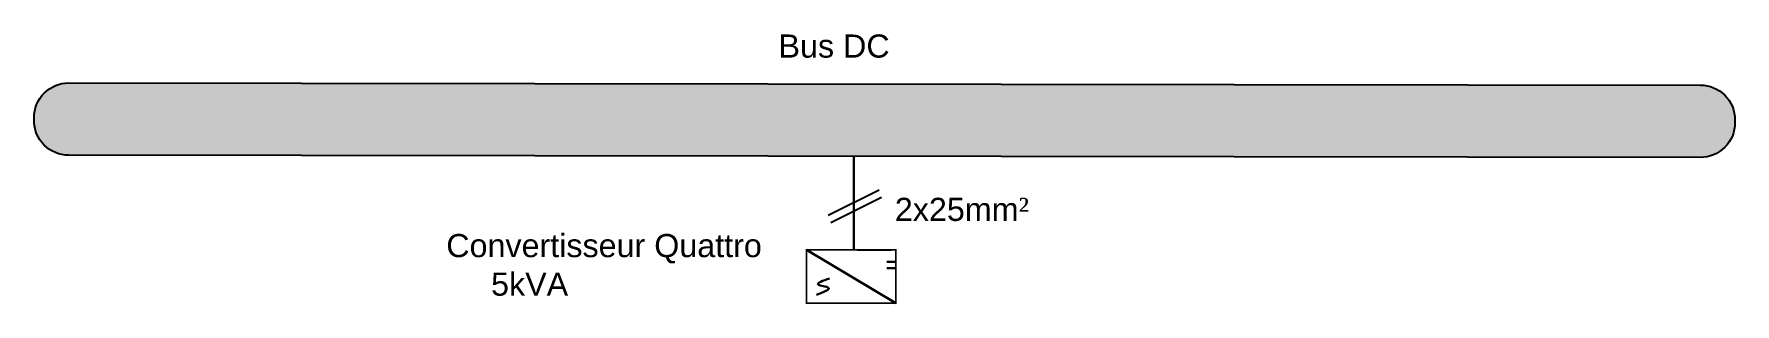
# Model space of a CAD drawing. Header units: millimetres. Extents: x 3252 to 3400, y 1670 to 1694.
import ezdxf

# ---------------------------------------------------------------- set-up
doc = ezdxf.new("R2010")
doc.units = ezdxf.units.MM
doc.styles.get("Standard").update_dxf_attribs({"font": 'arial.ttf'})

msp = doc.modelspace()

# ---------------------------------------------------------------- hatches: boundary and pattern name
h = msp.add_hatch(color=256)
h.set_gradient(color1=(248, 215, 49), color2=(0, 0, 255))
h.paths.add_polyline_path([(3396.7, 1689.19), (3255.4, 1689.38, 0.4265), (3252.4, 1686.26, 0.4265), (3255.4, 1683.13), (3396.7, 1682.94, 0.4265), (3399.7, 1686.06, 0.4265)])

# ---------------------------------------------------------------- linework, layer by layer
at = {"lineweight": 30}
for p, q in [((3323.38, 1683.04), (3323.38, 1674.99)), ((3327.01, 1673.91), (3326.25, 1673.91)), ((3327.03, 1673.38), (3326.26, 1673.38))]:
    msp.add_line(p, q, dxfattribs=at)
for p, q in [((3325.59, 1680.12), (3321.18, 1677.91)), ((3325.8, 1679.49), (3321.39, 1677.28)), ((3326.62, 1674.93), (3323.72, 1674.93))]:
    msp.add_line(p, q)
at = {"lineweight": 35}
msp.add_line((3327.02, 1670.35), (3319.29, 1674.96), dxfattribs=at)
msp.add_lwpolyline([(3255.4, 1689.38), (3396.7, 1689.19, -0.414214), (3399.7, 1686.19), (3399.7, 1685.94, -0.414214), (3396.7, 1682.94), (3255.4, 1683.13, -0.414214), (3252.4, 1686.13), (3252.4, 1686.38, -0.414214)], format="xyb", close=True)
at = {"const_width": 0.15}
msp.add_lwpolyline([(3327.02, 1670.35), (3319.29, 1670.35), (3319.29, 1674.96), (3327.02, 1674.96)], close=True, dxfattribs=at)
at = {"lineweight": 30}
msp.add_spline([(3320.16, 1671.06), (3321.2, 1671.67), (3320.31, 1671.95), (3321.28, 1672.48)], degree=3, dxfattribs=at)

# ---------------------------------------------------------------- texts
at = {"char_height": 2, "attachment_point": 1}
for s, width, gutter_width, insert in [('Bus DC', 85.0259, 7.53, (3316.87, 1693.57)), ('\\pxqc;2x25mm{\\A1;\\fTimes New Roman|b0|i0|c0|p18;²}', 14.1934, 7.16, (3325.66, 1679.45)), ('Convertisseur Quattro\\P     5kVA ', 37.8583, 4.92, (3288.1, 1676.32))]:
    msp.add_mtext_dynamic_manual_height_columns(s, width=width, gutter_width=gutter_width, heights=[0], dxfattribs=dict(at, insert=insert))

doc.saveas('drawing.dxf')
